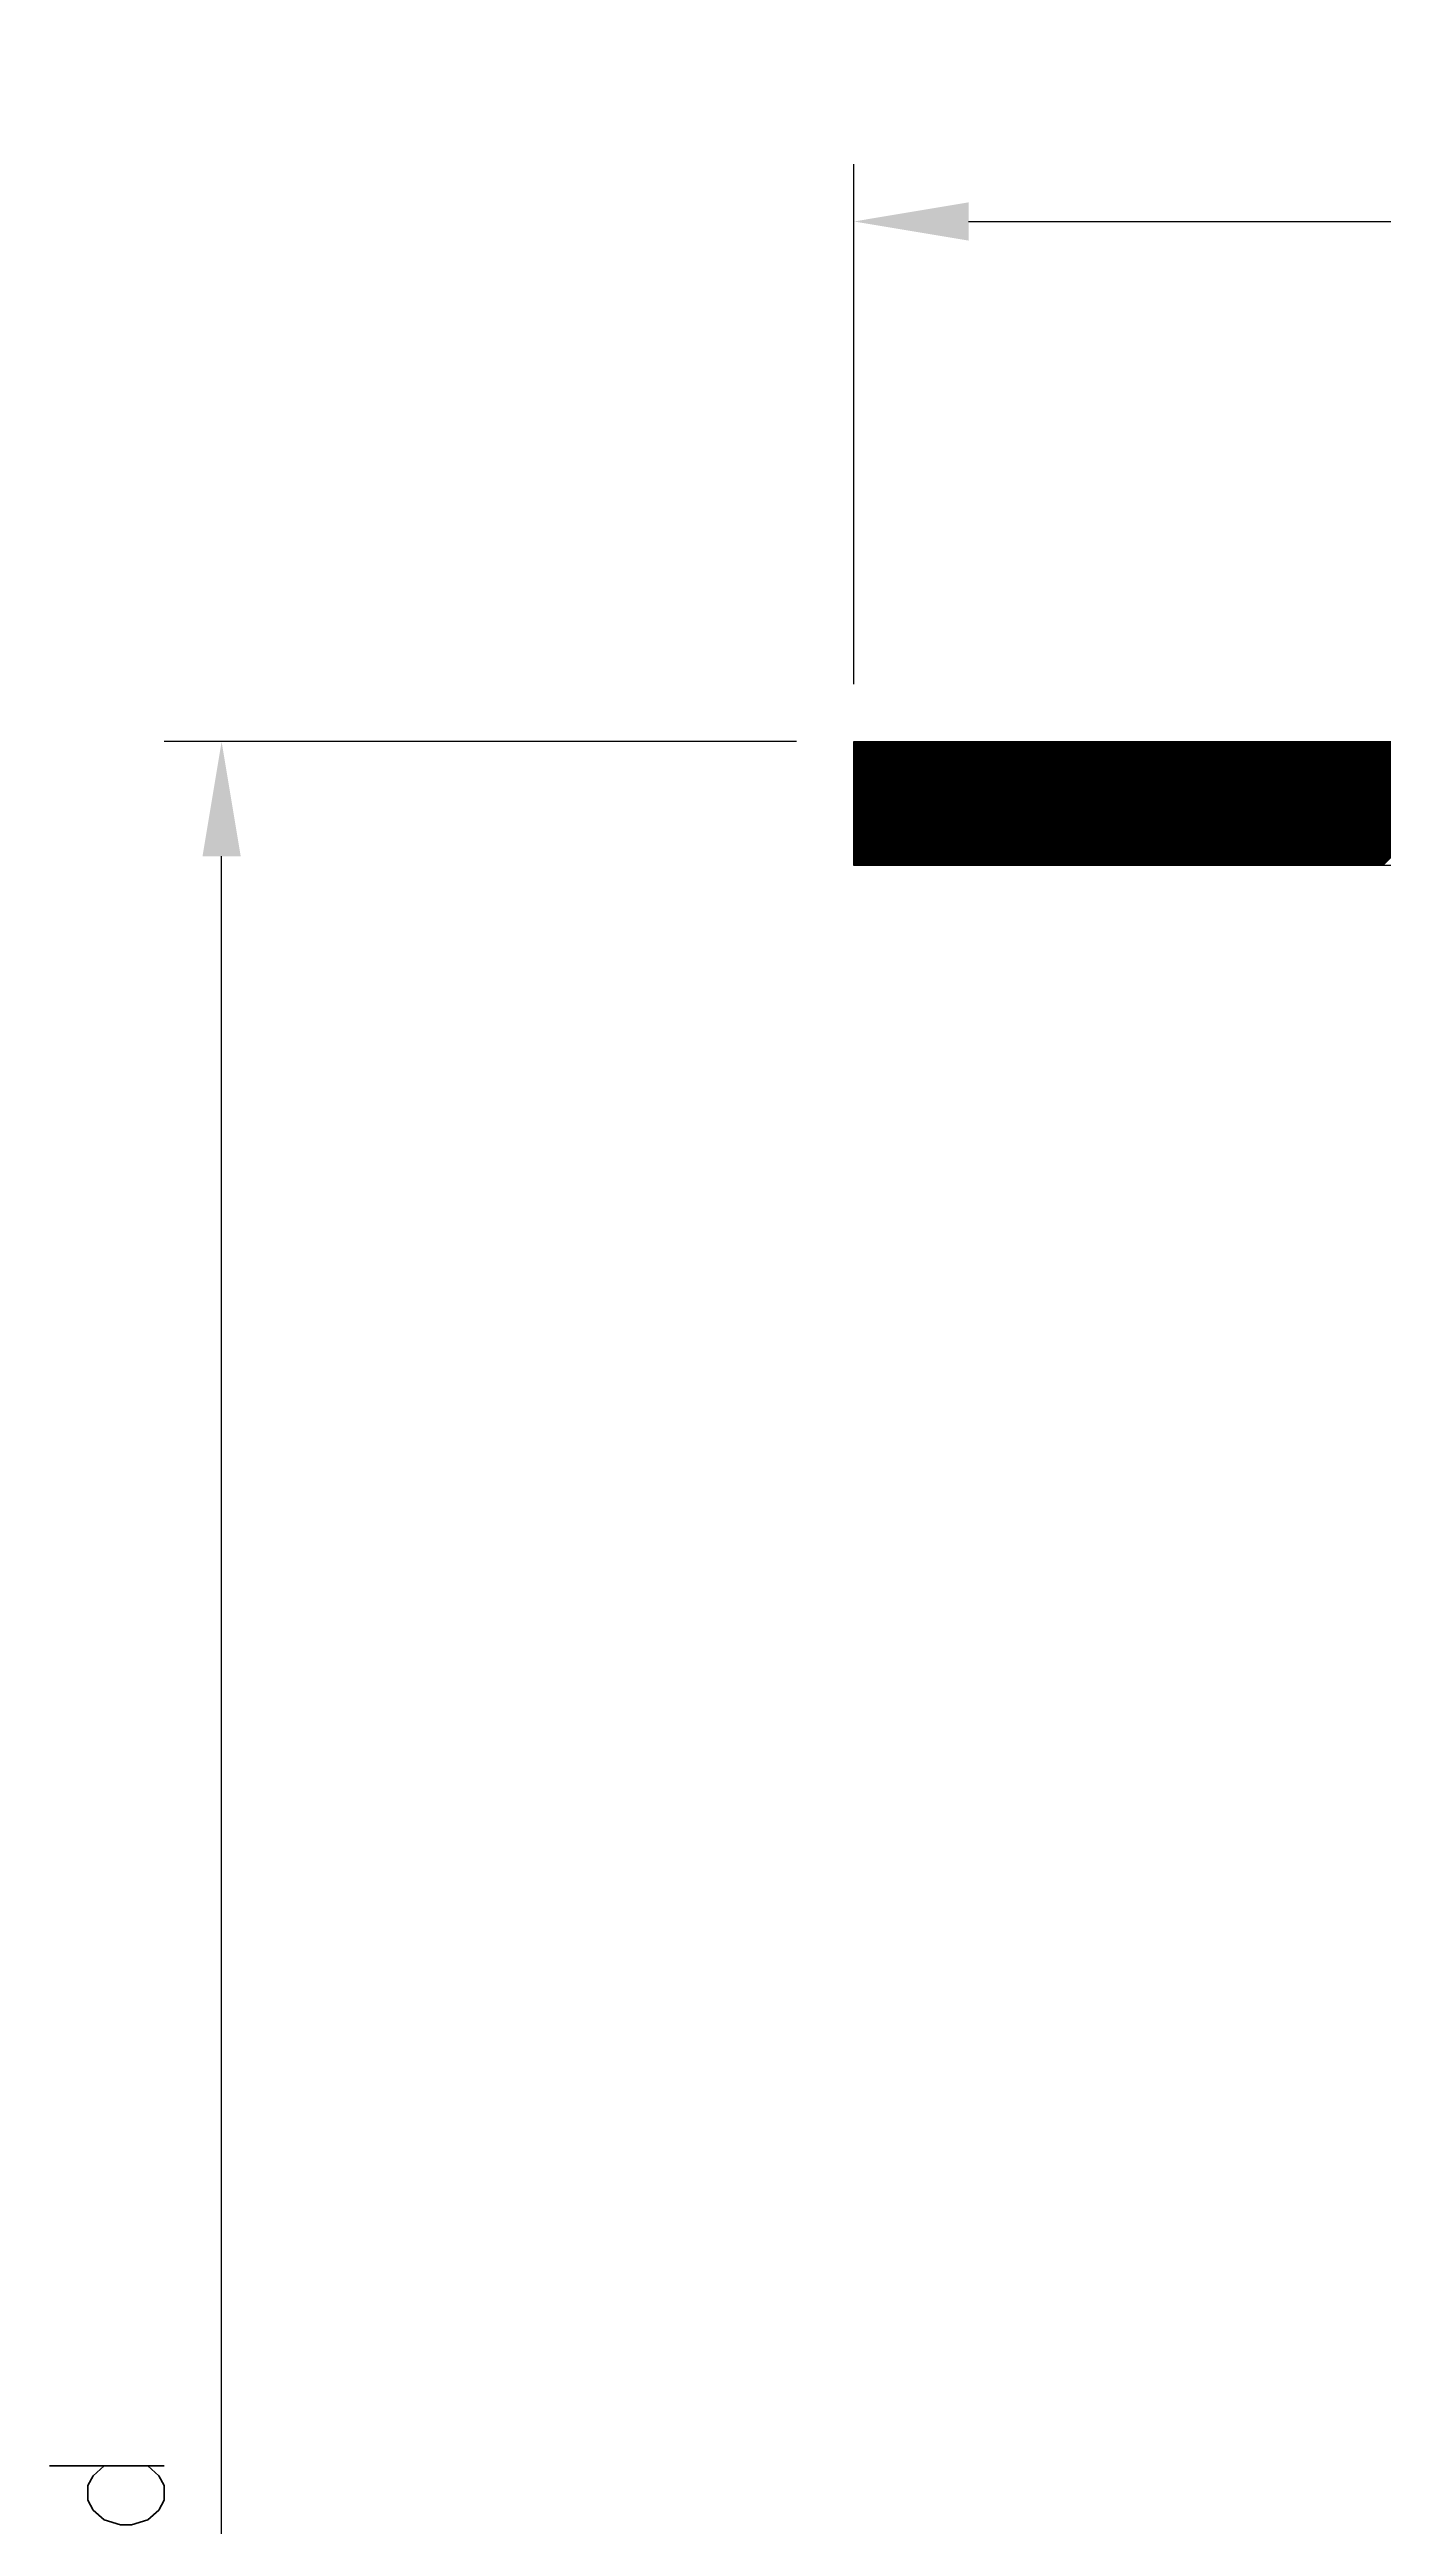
# Model space of a CAD drawing. Extents: x 7 to 3068, y 44 to 931.
# Drawn here: x 6.9 to 239.5, y 461.4 to 893.5 of the extents above; entities that cross this region are included whole.
import ezdxf

# ---------------------------------------------------------------- set-up
doc = ezdxf.new("R2010")
doc.units = 0
doc.layers.get('0').update_dxf_attribs({"linetype": 'CONTINUOUS'})
doc.layers.get('DEFPOINTS').update_dxf_attribs({"linetype": 'CONTINUOUS'})
doc.styles.get("Standard").update_dxf_attribs({"font": 'simplex.shx'})
doc.dimstyles.get("Standard").update_dxf_attribs({"dimtxt": 0.18, "dimasz": 0.18, "dimexe": 0.18, "dimexo": 0.0625, "dimgap": 0.09, "dimtad": 0, "dimtih": 1, "dimtoh": 1, "dimzin": 0, "dimcen": 0.09, "dimazin": 3, "dimtfac": 1, "dimtofl": 0, "dimtmove": 0, "dimatfit": 3})

# ---------------------------------------------------------------- blocks, each defined once
blk = doc.blocks.new('*X50')
at = {"color": 0}
for p, q in [((147.17, 751.24), (168.72, 772.79)), ((147.17, 751.41), (168.55, 772.79)), ((147.17, 751.59), (168.37, 772.79)), ((147.17, 751.77), (168.19, 772.79)), ((147.17, 751.94), (168.02, 772.79)), ((147.17, 752.12), (167.84, 772.79)), ((147.17, 752.3), (167.66, 772.79)), ((147.17, 752.47), (167.49, 772.79)), ((147.17, 752.65), (167.31, 772.79)), ((147.17, 752.83), (167.13, 772.79)), ((147.17, 753.01), (166.96, 772.79)), ((147.17, 753.18), (166.78, 772.79)), ((147.17, 753.36), (166.6, 772.79)), ((147.17, 753.54), (166.43, 772.79)), ((147.17, 753.71), (166.25, 772.79)), ((147.17, 753.89), (166.07, 772.79)), ((147.17, 754.07), (165.9, 772.79)), ((147.17, 754.24), (165.72, 772.79)), ((147.17, 754.42), (165.54, 772.79)), ((147.17, 754.6), (165.37, 772.79)), ((147.17, 754.77), (165.19, 772.79)), ((147.17, 754.95), (165.01, 772.79)), ((147.17, 755.13), (164.83, 772.79)), ((147.17, 755.3), (164.66, 772.79)), ((147.17, 755.48), (164.48, 772.79)), ((147.17, 755.66), (164.3, 772.79)), ((147.17, 755.83), (164.13, 772.79)), ((147.17, 756.01), (163.95, 772.79)), ((147.17, 756.19), (163.77, 772.79)), ((147.17, 756.36), (163.6, 772.79)), ((147.17, 756.54), (163.42, 772.79)), ((147.17, 756.72), (163.24, 772.79)), ((147.17, 756.89), (163.07, 772.79)), ((147.17, 757.07), (162.89, 772.79)), ((147.17, 757.25), (162.71, 772.79)), ((147.17, 757.42), (162.54, 772.79)), ((147.17, 757.6), (162.36, 772.79)), ((147.17, 757.78), (162.18, 772.79)), ((147.17, 757.96), (162.01, 772.79)), ((147.17, 758.13), (161.83, 772.79)), ((147.17, 758.31), (161.65, 772.79)), ((147.17, 758.49), (161.48, 772.79)), ((147.17, 758.66), (161.3, 772.79)), ((147.17, 758.84), (161.12, 772.79)), ((147.17, 759.02), (160.95, 772.79)), ((147.17, 759.19), (160.77, 772.79)), ((147.17, 759.37), (160.59, 772.79)), ((147.17, 759.55), (160.42, 772.79)), ((147.17, 759.72), (160.24, 772.79)), ((147.17, 759.9), (160.06, 772.79)), ((147.17, 760.08), (159.88, 772.79)), ((147.17, 760.25), (159.71, 772.79)), ((147.17, 760.43), (159.53, 772.79)), ((147.17, 760.61), (159.35, 772.79)), ((147.17, 760.78), (159.18, 772.79)), ((147.17, 760.96), (159, 772.79)), ((147.17, 761.14), (158.82, 772.79)), ((147.17, 761.31), (158.65, 772.79)), ((147.17, 761.49), (158.47, 772.79)), ((147.17, 761.67), (158.29, 772.79)), ((147.17, 761.84), (158.12, 772.79)), ((147.17, 762.02), (157.94, 772.79)), ((147.17, 762.2), (157.76, 772.79)), ((147.17, 762.37), (157.59, 772.79)), ((147.17, 762.55), (157.41, 772.79)), ((147.17, 762.73), (157.23, 772.79)), ((147.17, 762.9), (157.06, 772.79)), ((147.17, 763.08), (156.88, 772.79)), ((147.17, 763.26), (156.7, 772.79)), ((147.17, 763.44), (156.53, 772.79)), ((147.17, 763.61), (156.35, 772.79)), ((147.17, 763.79), (156.17, 772.79)), ((147.17, 763.97), (156, 772.79)), ((147.17, 764.14), (155.82, 772.79)), ((147.17, 764.32), (155.64, 772.79)), ((147.17, 764.5), (155.47, 772.79)), ((147.17, 764.67), (155.29, 772.79)), ((147.17, 764.85), (155.11, 772.79)), ((147.17, 765.03), (154.94, 772.79)), ((147.17, 765.2), (154.76, 772.79)), ((147.17, 765.38), (154.58, 772.79)), ((147.17, 765.56), (154.4, 772.79)), ((147.17, 765.73), (154.23, 772.79)), ((147.17, 765.91), (154.05, 772.79)), ((147.17, 766.09), (153.87, 772.79)), ((147.17, 766.26), (153.7, 772.79)), ((147.17, 766.44), (153.52, 772.79)), ((147.17, 766.62), (153.34, 772.79)), ((147.17, 766.79), (153.17, 772.79)), ((147.17, 766.97), (152.99, 772.79)), ((147.17, 767.15), (152.81, 772.79)), ((147.17, 767.32), (152.64, 772.79)), ((147.17, 767.5), (152.46, 772.79)), ((147.17, 767.68), (152.28, 772.79)), ((147.17, 767.85), (152.11, 772.79)), ((147.17, 768.03), (151.93, 772.79)), ((147.17, 768.21), (151.75, 772.79)), ((147.17, 768.38), (151.58, 772.79)), ((147.17, 768.56), (151.4, 772.79)), ((147.17, 768.74), (151.22, 772.79)), ((147.17, 768.92), (151.05, 772.79)), ((147.17, 769.09), (150.87, 772.79)), ((147.17, 769.27), (150.69, 772.79)), ((147.17, 769.45), (150.52, 772.79)), ((147.17, 769.62), (150.34, 772.79)), ((147.17, 769.8), (150.16, 772.79)), ((147.17, 769.98), (149.99, 772.79)), ((147.17, 770.15), (149.81, 772.79)), ((147.17, 770.33), (149.63, 772.79)), ((147.17, 770.51), (149.46, 772.79)), ((147.17, 770.68), (149.28, 772.79)), ((147.17, 770.86), (149.1, 772.79)), ((147.17, 771.04), (148.92, 772.79)), ((147.17, 771.21), (148.75, 772.79)), ((147.17, 771.39), (148.57, 772.79)), ((147.17, 771.57), (148.39, 772.79)), ((147.17, 771.74), (148.22, 772.79)), ((147.17, 771.92), (148.04, 772.79)), ((147.17, 772.1), (147.86, 772.79)), ((147.17, 772.27), (147.69, 772.79)), ((147.17, 772.45), (147.51, 772.79)), ((147.17, 772.63), (147.33, 772.79)), ((147.3, 751.19), (168.9, 772.79)), ((147.48, 751.19), (169.08, 772.79)), ((147.65, 751.19), (169.25, 772.79)), ((147.83, 751.19), (169.43, 772.79)), ((148.01, 751.19), (169.61, 772.79)), ((148.18, 751.19), (169.78, 772.79)), ((148.36, 751.19), (169.96, 772.79)), ((148.54, 751.19), (170.14, 772.79)), ((148.71, 751.19), (170.31, 772.79)), ((148.89, 751.19), (170.49, 772.79)), ((149.07, 751.19), (170.67, 772.79)), ((149.25, 751.19), (170.85, 772.79)), ((149.42, 751.19), (171.02, 772.79)), ((149.6, 751.19), (171.2, 772.79)), ((149.78, 751.19), (171.38, 772.79)), ((149.95, 751.19), (171.55, 772.79)), ((150.13, 751.19), (171.73, 772.79)), ((150.31, 751.19), (171.91, 772.79)), ((150.48, 751.19), (172.08, 772.79)), ((150.66, 751.19), (172.26, 772.79)), ((150.84, 751.19), (172.44, 772.79)), ((151.01, 751.19), (172.61, 772.79)), ((151.19, 751.19), (172.79, 772.79)), ((151.37, 751.19), (172.97, 772.79)), ((151.54, 751.19), (173.14, 772.79)), ((151.72, 751.19), (173.32, 772.79)), ((151.9, 751.19), (173.5, 772.79)), ((152.07, 751.19), (173.67, 772.79)), ((152.25, 751.19), (173.85, 772.79)), ((152.43, 751.19), (174.03, 772.79)), ((152.6, 751.19), (174.2, 772.79)), ((152.78, 751.19), (174.38, 772.79)), ((152.96, 751.19), (174.56, 772.79)), ((153.13, 751.19), (174.73, 772.79)), ((153.31, 751.19), (174.91, 772.79)), ((153.49, 751.19), (175.09, 772.79)), ((153.66, 751.19), (175.26, 772.79)), ((153.84, 751.19), (175.44, 772.79)), ((154.02, 751.19), (175.62, 772.79)), ((154.19, 751.19), (175.79, 772.79)), ((154.37, 751.19), (175.97, 772.79)), ((154.55, 751.19), (176.15, 772.79)), ((154.73, 751.19), (176.33, 772.79)), ((154.9, 751.19), (176.5, 772.79)), ((155.08, 751.19), (176.68, 772.79)), ((155.26, 751.19), (176.86, 772.79)), ((155.43, 751.19), (177.03, 772.79)), ((155.61, 751.19), (177.21, 772.79)), ((155.79, 751.19), (177.39, 772.79)), ((155.96, 751.19), (177.56, 772.79)), ((156.14, 751.19), (177.74, 772.79)), ((156.32, 751.19), (177.92, 772.79)), ((156.49, 751.19), (178.09, 772.79)), ((156.67, 751.19), (178.27, 772.79)), ((156.85, 751.19), (178.45, 772.79)), ((157.02, 751.19), (178.62, 772.79)), ((157.2, 751.19), (178.8, 772.79)), ((157.38, 751.19), (178.98, 772.79)), ((157.55, 751.19), (179.15, 772.79)), ((157.73, 751.19), (179.33, 772.79)), ((157.91, 751.19), (179.51, 772.79)), ((158.08, 751.19), (179.68, 772.79)), ((158.26, 751.19), (179.86, 772.79)), ((158.44, 751.19), (180.04, 772.79)), ((158.61, 751.19), (180.21, 772.79)), ((158.79, 751.19), (180.39, 772.79)), ((158.97, 751.19), (180.57, 772.79)), ((159.14, 751.19), (180.74, 772.79)), ((159.32, 751.19), (180.92, 772.79)), ((159.5, 751.19), (181.1, 772.79)), ((159.67, 751.19), (181.27, 772.79)), ((159.85, 751.19), (181.45, 772.79)), ((160.03, 751.19), (181.63, 772.79)), ((160.21, 751.19), (181.81, 772.79)), ((160.38, 751.19), (181.98, 772.79)), ((160.56, 751.19), (182.16, 772.79)), ((160.74, 751.19), (182.34, 772.79)), ((160.91, 751.19), (182.51, 772.79)), ((161.09, 751.19), (182.69, 772.79)), ((161.27, 751.19), (182.87, 772.79)), ((161.44, 751.19), (183.04, 772.79)), ((161.62, 751.19), (183.22, 772.79)), ((161.8, 751.19), (183.4, 772.79)), ((161.97, 751.19), (183.57, 772.79)), ((162.15, 751.19), (183.75, 772.79)), ((162.33, 751.19), (183.93, 772.79)), ((162.5, 751.19), (184.1, 772.79)), ((162.68, 751.19), (184.28, 772.79)), ((162.86, 751.19), (184.46, 772.79)), ((163.03, 751.19), (184.63, 772.79)), ((163.21, 751.19), (184.81, 772.79)), ((163.39, 751.19), (184.99, 772.79)), ((163.56, 751.19), (185.16, 772.79)), ((163.74, 751.19), (185.34, 772.79)), ((163.92, 751.19), (185.52, 772.79)), ((164.09, 751.19), (185.69, 772.79)), ((164.27, 751.19), (185.87, 772.79)), ((164.45, 751.19), (186.05, 772.79)), ((164.62, 751.19), (186.22, 772.79)), ((164.8, 751.19), (186.4, 772.79)), ((164.98, 751.19), (186.58, 772.79)), ((165.16, 751.19), (186.76, 772.79)), ((165.33, 751.19), (186.93, 772.79)), ((165.51, 751.19), (187.11, 772.79)), ((165.69, 751.19), (187.29, 772.79)), ((165.86, 751.19), (187.46, 772.79)), ((166.04, 751.19), (187.64, 772.79)), ((166.22, 751.19), (187.82, 772.79)), ((166.39, 751.19), (187.99, 772.79)), ((166.57, 751.19), (188.17, 772.79)), ((166.75, 751.19), (188.35, 772.79)), ((166.92, 751.19), (188.52, 772.79)), ((167.1, 751.19), (188.7, 772.79)), ((167.28, 751.19), (188.88, 772.79)), ((167.45, 751.19), (189.05, 772.79)), ((167.63, 751.19), (189.23, 772.79)), ((167.81, 751.19), (189.41, 772.79)), ((167.98, 751.19), (189.58, 772.79)), ((168.16, 751.19), (189.76, 772.79)), ((168.34, 751.19), (189.94, 772.79)), ((168.51, 751.19), (190.11, 772.79)), ((168.69, 751.19), (190.29, 772.79)), ((168.87, 751.19), (190.47, 772.79)), ((169.04, 751.19), (190.64, 772.79)), ((169.22, 751.19), (190.82, 772.79)), ((169.4, 751.19), (191, 772.79)), ((169.57, 751.19), (191.17, 772.79)), ((169.75, 751.19), (191.35, 772.79)), ((169.93, 751.19), (191.53, 772.79)), ((170.1, 751.19), (191.7, 772.79)), ((170.28, 751.19), (191.88, 772.79)), ((170.46, 751.19), (192.06, 772.79)), ((170.64, 751.19), (192.24, 772.79)), ((170.81, 751.19), (192.41, 772.79)), ((170.99, 751.19), (192.59, 772.79)), ((171.17, 751.19), (192.77, 772.79)), ((171.34, 751.19), (192.94, 772.79)), ((171.52, 751.19), (193.12, 772.79)), ((171.7, 751.19), (193.3, 772.79)), ((171.87, 751.19), (193.47, 772.79)), ((172.05, 751.19), (193.65, 772.79)), ((172.23, 751.19), (193.83, 772.79)), ((172.4, 751.19), (194, 772.79)), ((172.58, 751.19), (194.18, 772.79)), ((172.76, 751.19), (194.36, 772.79)), ((172.93, 751.19), (194.53, 772.79)), ((173.11, 751.19), (194.71, 772.79)), ((173.29, 751.19), (194.89, 772.79)), ((173.46, 751.19), (195.06, 772.79)), ((173.64, 751.19), (195.24, 772.79)), ((173.82, 751.19), (195.42, 772.79)), ((173.99, 751.19), (195.59, 772.79)), ((174.17, 751.19), (195.77, 772.79)), ((174.35, 751.19), (195.95, 772.79)), ((174.52, 751.19), (196.12, 772.79)), ((174.7, 751.19), (196.3, 772.79)), ((174.88, 751.19), (196.48, 772.79)), ((175.05, 751.19), (196.65, 772.79)), ((175.23, 751.19), (196.83, 772.79)), ((175.41, 751.19), (197.01, 772.79)), ((175.58, 751.19), (197.18, 772.79)), ((175.76, 751.19), (197.36, 772.79)), ((175.94, 751.19), (197.54, 772.79)), ((176.12, 751.19), (197.72, 772.79)), ((176.29, 751.19), (197.89, 772.79)), ((176.47, 751.19), (198.07, 772.79)), ((176.65, 751.19), (198.25, 772.79)), ((176.82, 751.19), (198.42, 772.79)), ((177, 751.19), (198.6, 772.79)), ((177.18, 751.19), (198.78, 772.79)), ((177.35, 751.19), (198.95, 772.79)), ((177.53, 751.19), (199.13, 772.79)), ((177.71, 751.19), (199.31, 772.79)), ((177.88, 751.19), (199.48, 772.79)), ((178.06, 751.19), (199.66, 772.79)), ((178.24, 751.19), (199.84, 772.79)), ((178.41, 751.19), (200.01, 772.79)), ((178.59, 751.19), (200.19, 772.79)), ((178.77, 751.19), (200.37, 772.79)), ((178.94, 751.19), (200.54, 772.79)), ((179.12, 751.19), (200.72, 772.79)), ((179.3, 751.19), (200.9, 772.79)), ((179.47, 751.19), (201.07, 772.79)), ((179.65, 751.19), (201.25, 772.79)), ((179.83, 751.19), (201.43, 772.79)), ((180, 751.19), (201.6, 772.79)), ((180.18, 751.19), (201.78, 772.79)), ((180.36, 751.19), (201.96, 772.79)), ((180.53, 751.19), (202.13, 772.79)), ((180.71, 751.19), (202.31, 772.79)), ((180.89, 751.19), (202.49, 772.79)), ((181.06, 751.19), (202.66, 772.79)), ((181.24, 751.19), (202.84, 772.79)), ((181.42, 751.19), (203.02, 772.79)), ((181.6, 751.19), (203.2, 772.79)), ((181.77, 751.19), (203.37, 772.79)), ((181.95, 751.19), (203.55, 772.79)), ((182.13, 751.19), (203.73, 772.79)), ((182.3, 751.19), (203.9, 772.79)), ((182.48, 751.19), (204.08, 772.79)), ((182.66, 751.19), (204.26, 772.79)), ((182.83, 751.19), (204.43, 772.79)), ((183.01, 751.19), (204.61, 772.79)), ((183.19, 751.19), (204.79, 772.79)), ((183.36, 751.19), (204.96, 772.79)), ((183.54, 751.19), (205.14, 772.79)), ((183.72, 751.19), (205.32, 772.79)), ((183.89, 751.19), (205.49, 772.79)), ((184.07, 751.19), (205.67, 772.79)), ((184.25, 751.19), (205.85, 772.79)), ((184.42, 751.19), (206.02, 772.79)), ((184.6, 751.19), (206.2, 772.79)), ((184.78, 751.19), (206.38, 772.79)), ((184.95, 751.19), (206.55, 772.79)), ((185.13, 751.19), (206.73, 772.79)), ((185.31, 751.19), (206.91, 772.79)), ((185.48, 751.19), (207.08, 772.79)), ((185.66, 751.19), (207.26, 772.79)), ((185.84, 751.19), (207.44, 772.79)), ((186.01, 751.19), (207.61, 772.79)), ((186.19, 751.19), (207.79, 772.79)), ((186.37, 751.19), (207.97, 772.79)), ((186.54, 751.19), (208.14, 772.79)), ((186.72, 751.19), (208.32, 772.79)), ((186.9, 751.19), (208.5, 772.79)), ((187.08, 751.19), (208.68, 772.79)), ((187.25, 751.19), (208.85, 772.79)), ((187.43, 751.19), (209.03, 772.79)), ((187.61, 751.19), (209.21, 772.79)), ((187.78, 751.19), (209.38, 772.79)), ((187.96, 751.19), (209.56, 772.79)), ((188.14, 751.19), (209.74, 772.79)), ((188.31, 751.19), (209.91, 772.79)), ((188.49, 751.19), (210.09, 772.79)), ((188.67, 751.19), (210.27, 772.79)), ((188.84, 751.19), (210.44, 772.79)), ((189.02, 751.19), (210.62, 772.79)), ((189.2, 751.19), (210.8, 772.79)), ((189.37, 751.19), (210.97, 772.79)), ((189.55, 751.19), (211.15, 772.79)), ((189.73, 751.19), (211.33, 772.79)), ((189.9, 751.19), (211.5, 772.79)), ((190.08, 751.19), (211.68, 772.79)), ((190.26, 751.19), (211.86, 772.79)), ((190.43, 751.19), (212.03, 772.79)), ((190.61, 751.19), (212.21, 772.79)), ((190.79, 751.19), (212.39, 772.79)), ((190.96, 751.19), (212.56, 772.79)), ((191.14, 751.19), (212.74, 772.79)), ((191.32, 751.19), (212.92, 772.79)), ((191.49, 751.19), (213.09, 772.79)), ((191.67, 751.19), (213.27, 772.79)), ((191.85, 751.19), (213.45, 772.79)), ((192.03, 751.19), (213.63, 772.79)), ((192.2, 751.19), (213.8, 772.79)), ((192.38, 751.19), (213.98, 772.79)), ((192.56, 751.19), (214.16, 772.79)), ((192.73, 751.19), (214.33, 772.79)), ((192.91, 751.19), (214.51, 772.79)), ((193.09, 751.19), (214.69, 772.79)), ((193.26, 751.19), (214.86, 772.79)), ((193.44, 751.19), (215.04, 772.79)), ((193.62, 751.19), (215.22, 772.79)), ((193.79, 751.19), (215.39, 772.79)), ((193.97, 751.19), (215.57, 772.79)), ((194.15, 751.19), (215.75, 772.79)), ((194.32, 751.19), (215.92, 772.79)), ((194.5, 751.19), (216.1, 772.79)), ((194.68, 751.19), (216.28, 772.79)), ((194.85, 751.19), (216.45, 772.79)), ((195.03, 751.19), (216.63, 772.79)), ((195.21, 751.19), (216.81, 772.79)), ((195.38, 751.19), (216.98, 772.79)), ((195.56, 751.19), (217.16, 772.79)), ((195.74, 751.19), (217.34, 772.79)), ((195.91, 751.19), (217.51, 772.79)), ((196.09, 751.19), (217.69, 772.79)), ((196.27, 751.19), (217.87, 772.79)), ((196.44, 751.19), (218.04, 772.79)), ((196.62, 751.19), (218.22, 772.79)), ((196.8, 751.19), (218.4, 772.79)), ((196.97, 751.19), (218.57, 772.79)), ((197.15, 751.19), (218.75, 772.79)), ((197.33, 751.19), (218.93, 772.79)), ((197.51, 751.19), (219.11, 772.79)), ((197.68, 751.19), (219.28, 772.79)), ((197.86, 751.19), (219.46, 772.79)), ((198.04, 751.19), (219.64, 772.79)), ((198.21, 751.19), (219.81, 772.79)), ((198.39, 751.19), (219.99, 772.79)), ((198.57, 751.19), (220.17, 772.79)), ((198.74, 751.19), (220.34, 772.79)), ((198.92, 751.19), (220.52, 772.79)), ((199.1, 751.19), (220.7, 772.79)), ((199.27, 751.19), (220.87, 772.79)), ((199.45, 751.19), (221.05, 772.79)), ((199.63, 751.19), (221.23, 772.79)), ((199.8, 751.19), (221.4, 772.79)), ((199.98, 751.19), (221.58, 772.79)), ((200.16, 751.19), (221.76, 772.79)), ((200.33, 751.19), (221.93, 772.79)), ((200.51, 751.19), (222.11, 772.79)), ((200.69, 751.19), (222.29, 772.79)), ((200.86, 751.19), (222.46, 772.79)), ((201.04, 751.19), (222.64, 772.79)), ((201.22, 751.19), (222.82, 772.79)), ((201.39, 751.19), (222.99, 772.79)), ((201.57, 751.19), (223.17, 772.79)), ((201.75, 751.19), (223.35, 772.79)), ((201.92, 751.19), (223.52, 772.79)), ((202.1, 751.19), (223.7, 772.79)), ((202.28, 751.19), (223.88, 772.79)), ((202.45, 751.19), (224.05, 772.79)), ((202.63, 751.19), (224.23, 772.79)), ((202.81, 751.19), (224.41, 772.79)), ((202.99, 751.19), (224.59, 772.79)), ((203.16, 751.19), (224.76, 772.79)), ((203.34, 751.19), (224.94, 772.79)), ((203.52, 751.19), (225.12, 772.79)), ((203.69, 751.19), (225.29, 772.79)), ((203.87, 751.19), (225.47, 772.79)), ((204.05, 751.19), (225.65, 772.79)), ((204.22, 751.19), (225.82, 772.79)), ((204.4, 751.19), (226, 772.79)), ((204.58, 751.19), (226.18, 772.79)), ((204.75, 751.19), (226.35, 772.79)), ((204.93, 751.19), (226.53, 772.79)), ((205.11, 751.19), (226.71, 772.79)), ((205.28, 751.19), (226.88, 772.79)), ((205.46, 751.19), (227.06, 772.79)), ((205.64, 751.19), (227.24, 772.79)), ((205.81, 751.19), (227.41, 772.79)), ((205.99, 751.19), (227.59, 772.79)), ((206.17, 751.19), (227.77, 772.79)), ((206.34, 751.19), (227.94, 772.79)), ((206.52, 751.19), (228.12, 772.79)), ((206.7, 751.19), (228.3, 772.79)), ((206.87, 751.19), (228.47, 772.79)), ((207.05, 751.19), (228.65, 772.79)), ((207.23, 751.19), (228.83, 772.79)), ((207.4, 751.19), (229, 772.79)), ((207.58, 751.19), (229.18, 772.79)), ((207.76, 751.19), (229.36, 772.79)), ((207.93, 751.19), (229.53, 772.79)), ((208.11, 751.19), (229.71, 772.79)), ((208.29, 751.19), (229.89, 772.79)), ((208.47, 751.19), (230.07, 772.79)), ((208.64, 751.19), (230.24, 772.79)), ((208.82, 751.19), (230.42, 772.79)), ((209, 751.19), (230.6, 772.79)), ((209.17, 751.19), (230.77, 772.79)), ((209.35, 751.19), (230.95, 772.79)), ((209.53, 751.19), (231.13, 772.79)), ((209.7, 751.19), (231.3, 772.79)), ((209.88, 751.19), (231.48, 772.79)), ((210.06, 751.19), (231.66, 772.79)), ((210.23, 751.19), (231.83, 772.79)), ((210.41, 751.19), (232.01, 772.79)), ((210.59, 751.19), (232.19, 772.79)), ((210.76, 751.19), (232.36, 772.79)), ((210.94, 751.19), (232.54, 772.79)), ((211.12, 751.19), (232.72, 772.79)), ((211.29, 751.19), (232.89, 772.79)), ((211.47, 751.19), (233.07, 772.79)), ((211.65, 751.19), (233.25, 772.79)), ((211.82, 751.19), (233.42, 772.79)), ((212, 751.19), (233.6, 772.79)), ((212.18, 751.19), (233.78, 772.79)), ((212.35, 751.19), (233.95, 772.79)), ((212.53, 751.19), (234.13, 772.79)), ((212.71, 751.19), (234.31, 772.79)), ((212.88, 751.19), (234.48, 772.79)), ((213.06, 751.19), (234.66, 772.79)), ((213.24, 751.19), (234.84, 772.79)), ((213.42, 751.19), (235.02, 772.79)), ((213.59, 751.19), (235.19, 772.79)), ((213.77, 751.19), (235.37, 772.79)), ((213.95, 751.19), (235.55, 772.79)), ((214.12, 751.19), (235.72, 772.79)), ((214.3, 751.19), (235.9, 772.79)), ((214.48, 751.19), (236.08, 772.79)), ((214.65, 751.19), (236.25, 772.79)), ((214.83, 751.19), (236.43, 772.79)), ((215.01, 751.19), (236.61, 772.79)), ((215.18, 751.19), (236.78, 772.79)), ((215.36, 751.19), (236.96, 772.79)), ((215.54, 751.19), (237.14, 772.79)), ((215.71, 751.19), (237.31, 772.79)), ((215.89, 751.19), (237.49, 772.79)), ((216.07, 751.19), (237.67, 772.79)), ((216.24, 751.19), (237.84, 772.79)), ((216.42, 751.19), (238.02, 772.79)), ((216.6, 751.19), (238.2, 772.79)), ((216.77, 751.19), (238.37, 772.79)), ((216.95, 751.19), (238.55, 772.79)), ((217.13, 751.19), (238.73, 772.79)), ((217.3, 751.19), (238.9, 772.79)), ((217.48, 751.19), (239.08, 772.79)), ((217.66, 751.19), (239.26, 772.79)), ((217.83, 751.19), (239.43, 772.79)), ((218.01, 751.19), (239.61, 772.79)), ((218.19, 751.19), (239.79, 772.79)), ((218.36, 751.19), (239.96, 772.79)), ((218.54, 751.19), (240.14, 772.79)), ((218.72, 751.19), (240.32, 772.79)), ((218.9, 751.19), (240.5, 772.79)), ((219.07, 751.19), (240.67, 772.79)), ((219.25, 751.19), (240.85, 772.79)), ((219.43, 751.19), (241.03, 772.79)), ((219.6, 751.19), (241.2, 772.79)), ((219.78, 751.19), (241.38, 772.79)), ((219.96, 751.19), (241.56, 772.79)), ((220.13, 751.19), (241.73, 772.79)), ((220.31, 751.19), (241.91, 772.79)), ((220.49, 751.19), (242.09, 772.79)), ((220.66, 751.19), (242.26, 772.79)), ((220.84, 751.19), (242.44, 772.79)), ((221.02, 751.19), (242.62, 772.79)), ((221.19, 751.19), (242.79, 772.79)), ((221.37, 751.19), (242.97, 772.79)), ((221.55, 751.19), (243.15, 772.79)), ((221.72, 751.19), (243.32, 772.79)), ((221.9, 751.19), (243.5, 772.79)), ((222.08, 751.19), (243.68, 772.79)), ((222.25, 751.19), (243.85, 772.79)), ((222.43, 751.19), (244.03, 772.79)), ((222.61, 751.19), (244.21, 772.79)), ((222.78, 751.19), (244.38, 772.79)), ((222.96, 751.19), (244.56, 772.79)), ((223.14, 751.19), (244.74, 772.79)), ((223.31, 751.19), (244.91, 772.79)), ((223.49, 751.19), (245.09, 772.79)), ((223.67, 751.19), (245.27, 772.79)), ((223.84, 751.19), (245.44, 772.79)), ((224.02, 751.19), (245.62, 772.79)), ((224.2, 751.19), (245.8, 772.79)), ((224.38, 751.19), (245.98, 772.79)), ((224.55, 751.19), (246.15, 772.79)), ((224.73, 751.19), (246.33, 772.79)), ((224.91, 751.19), (246.51, 772.79)), ((225.08, 751.19), (246.68, 772.79)), ((225.26, 751.19), (246.86, 772.79)), ((225.44, 751.19), (247.04, 772.79)), ((225.61, 751.19), (247.21, 772.79)), ((225.79, 751.19), (247.39, 772.79)), ((225.97, 751.19), (247.57, 772.79)), ((226.14, 751.19), (247.74, 772.79)), ((226.32, 751.19), (247.92, 772.79)), ((226.5, 751.19), (248.1, 772.79)), ((226.67, 751.19), (248.27, 772.79)), ((226.85, 751.19), (248.45, 772.79)), ((227.03, 751.19), (248.63, 772.79)), ((227.2, 751.19), (248.8, 772.79)), ((227.38, 751.19), (248.98, 772.79)), ((227.56, 751.19), (249.16, 772.79)), ((227.73, 751.19), (249.33, 772.79)), ((227.91, 751.19), (249.51, 772.79)), ((228.09, 751.19), (249.69, 772.79)), ((228.26, 751.19), (249.86, 772.79)), ((228.44, 751.19), (250.04, 772.79)), ((228.62, 751.19), (250.22, 772.79)), ((228.79, 751.19), (250.39, 772.79)), ((228.97, 751.19), (250.57, 772.79)), ((229.15, 751.19), (250.75, 772.79)), ((229.32, 751.19), (250.92, 772.79)), ((229.5, 751.19), (251.1, 772.79)), ((229.68, 751.19), (251.28, 772.79)), ((229.86, 751.19), (251.46, 772.79)), ((230.03, 751.19), (251.63, 772.79)), ((230.21, 751.19), (251.81, 772.79)), ((230.39, 751.19), (251.99, 772.79)), ((230.56, 751.19), (252.16, 772.79)), ((230.74, 751.19), (252.34, 772.79)), ((230.92, 751.19), (252.52, 772.79)), ((231.09, 751.19), (252.69, 772.79)), ((231.27, 751.19), (252.87, 772.79)), ((231.45, 751.19), (253.05, 772.79)), ((231.62, 751.19), (253.22, 772.79)), ((231.8, 751.19), (253.4, 772.79)), ((231.98, 751.19), (253.58, 772.79)), ((232.15, 751.19), (253.75, 772.79)), ((232.33, 751.19), (253.93, 772.79)), ((232.51, 751.19), (254.11, 772.79)), ((232.68, 751.19), (254.28, 772.79)), ((232.86, 751.19), (254.46, 772.79)), ((233.04, 751.19), (254.64, 772.79)), ((233.21, 751.19), (254.81, 772.79)), ((233.39, 751.19), (254.99, 772.79)), ((233.57, 751.19), (255.17, 772.79)), ((233.74, 751.19), (255.34, 772.79)), ((233.92, 751.19), (255.52, 772.79)), ((234.1, 751.19), (255.7, 772.79)), ((234.27, 751.19), (255.87, 772.79)), ((234.45, 751.19), (256.05, 772.79)), ((234.63, 751.19), (256.23, 772.79)), ((234.81, 751.19), (256.41, 772.79)), ((234.98, 751.19), (256.58, 772.79)), ((235.16, 751.19), (256.76, 772.79)), ((235.34, 751.19), (256.94, 772.79)), ((235.51, 751.19), (257.11, 772.79)), ((235.69, 751.19), (257.29, 772.79)), ((235.87, 751.19), (257.47, 772.79)), ((236.04, 751.19), (257.64, 772.79)), ((236.22, 751.19), (257.82, 772.79)), ((236.4, 751.19), (258, 772.79)), ((236.57, 751.19), (258.17, 772.79)), ((236.75, 751.19), (258.35, 772.79)), ((236.93, 751.19), (258.53, 772.79)), ((237.1, 751.19), (258.7, 772.79)), ((237.28, 751.19), (258.88, 772.79)), ((237.46, 751.19), (259.06, 772.79)), ((237.63, 751.19), (259.23, 772.79)), ((237.81, 751.19), (259.41, 772.79)), ((237.99, 751.19), (259.59, 772.79)), ((238.16, 751.19), (259.76, 772.79)), ((238.34, 751.19), (259.94, 772.79)), ((238.52, 751.19), (260.12, 772.79)), ((238.69, 751.19), (260.29, 772.79)), ((238.87, 751.19), (260.47, 772.79)), ((239.05, 751.19), (260.65, 772.79)), ((239.22, 751.19), (260.82, 772.79)), ((239.4, 751.19), (261, 772.79))]:
    blk.add_line(p, q, dxfattribs=at)
blk = doc.blocks.new('*U52')
at = {"color": 3}
blk.add_text('d', height=20, rotation=90, dxfattribs=at).set_placement((26.91, 459.07))
blk = doc.blocks.new('*D11')
at = {"color": 1}
for p, q in [((137.17, 772.79), (26.91, 772.79)), ((36.91, 176.79), (36.91, 752.79)), ((137.17, 156.79), (26.91, 156.79))]:
    blk.add_line(p, q, dxfattribs=at)
for points in [[(33.58, 752.79), (40.24, 752.79), (36.91, 772.79)], [(33.58, 176.79), (40.24, 176.79), (36.91, 156.79)]]:
    blk.add_solid(points, dxfattribs=at)
at = {"layer": 'DEFPOINTS', "color": 0}
for p in [(36.91, 772.79), (147.17, 772.79), (147.17, 156.79)]:
    blk.add_point(p, dxfattribs=at)
blk.add_blockref('*U52', (0, 0))
blk = doc.blocks.new('*U53')
at = {"color": 3}
blk.add_text('bfs', height=20, dxfattribs=at).set_placement((289.67, 873.54))
blk = doc.blocks.new('*D12')
at = {"color": 1}
for p, q in [((147.17, 782.79), (147.17, 873.54)), ((472.17, 782.79), (472.17, 873.54)), ((167.17, 863.54), (452.17, 863.54))]:
    blk.add_line(p, q, dxfattribs=at)
for points in [[(167.17, 866.88), (167.17, 860.21), (147.17, 863.54)], [(452.17, 866.88), (452.17, 860.21), (472.17, 863.54)]]:
    blk.add_solid(points, dxfattribs=at)
at = {"layer": 'DEFPOINTS', "color": 0}
for p in [(472.17, 863.54), (147.17, 772.79), (472.17, 772.79)]:
    blk.add_point(p, dxfattribs=at)
blk.add_blockref('*U53', (0, 0))

msp = doc.modelspace()

# ---------------------------------------------------------------- linework, layer by layer
at = {"color": 18, "linetype": 'CONTINUOUS'}
msp.add_lwpolyline([(147.173, 156.788), (147.173, 178.388), (286.773, 178.388, 0.4142136), (302.673, 194.288), (302.673, 735.288, 0.4142136), (286.773, 751.188), (147.173, 751.188), (147.173, 772.788), (472.173, 772.788), (472.173, 751.188), (332.573, 751.188, 0.4142136), (316.673, 735.288), (316.673, 194.288, 0.4142136), (332.573, 178.388), (472.173, 178.388), (472.173, 156.788), (147.173, 156.788)], format="xyb", dxfattribs=at)

# ---------------------------------------------------------------- block references
at = {"color": 2, "linetype": 'CONTINUOUS'}
msp.add_blockref('*X50', (0, 0), dxfattribs=at)

# ---------------------------------------------------------------- dimensions: what is measured, and where the dimension line sits
dim = msp.add_linear_dim(base=(472.173, 863.542), p1=(147.173, 772.788), p2=(472.173, 772.788), text='bfs', dimstyle='Standard', override={"dimscale": 1})
dim.commit()
dim.dimension.update_dxf_attribs({"geometry": '*D12', "text_midpoint": (309.673, 883.542)})
dim = msp.add_linear_dim(base=(36.909, 772.788), p1=(147.173, 156.788), p2=(147.173, 772.788), angle=90, text='d', dimstyle='Standard', override={"dimscale": 1})
dim.commit()
dim.dimension.update_dxf_attribs({"geometry": '*D11', "text_midpoint": (16.909, 464.788)})

doc.saveas('drawing.dxf')
